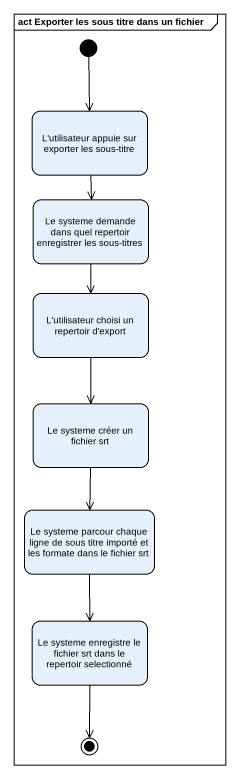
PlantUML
@startuml
mainframe act Exporter les sous titre dans un fichier
hide empty description
state "L'utilisateur appuie sur exporter les sous-titre" as L_utilisateur_appuie_sur
state "Le systeme demande dans quel repertoir enregistrer les sous-titres" as Le_systeme_demande_dans
state "L'utilisateur choisi un repertoir d'export" as L_utilisateur_choisi_un
state "Le systeme créer un fichier srt" as Le_systeme_créer_un_fichier
state "Le systeme parcour chaque ligne de sous titre importé et les formate dans le fichier srt" as Le_systeme_parcour_chaque
state "Le systeme enregistre le fichier srt dans le repertoir selectionné" as Le_systeme_enregistre_le
[*] --> L_utilisateur_appuie_sur
L_utilisateur_appuie_sur --> Le_systeme_demande_dans
Le_systeme_demande_dans --> L_utilisateur_choisi_un
L_utilisateur_choisi_un --> Le_systeme_créer_un_fichier
Le_systeme_créer_un_fichier --> Le_systeme_parcour_chaque
Le_systeme_parcour_chaque --> Le_systeme_enregistre_le
Le_systeme_enregistre_le --> [*]
@enduml
